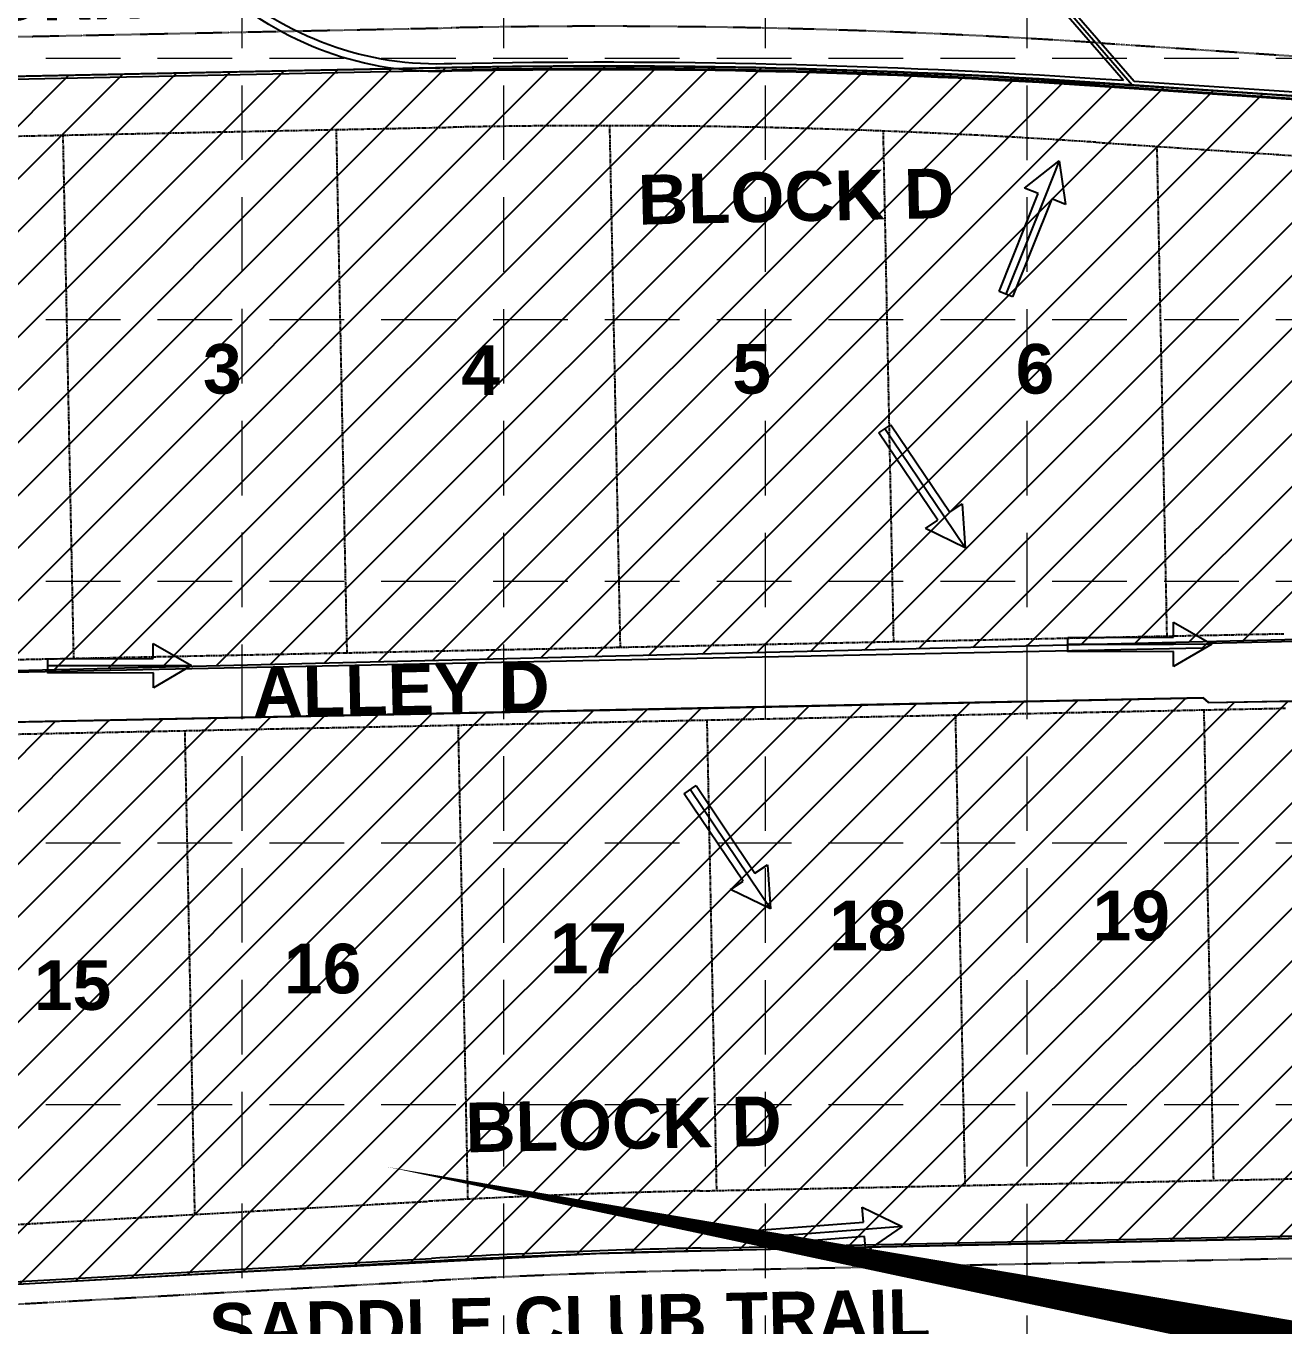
# Model space of a CAD drawing. Header units: inches. Extents: x 2520351 to 2523325, y 7106287 to 7111535.
# Drawn here: x 2521366.6 to 2521619.7, y 7108298.5 to 7108560 of the extents above; entities that cross this region are included whole.
import ezdxf
from ezdxf.enums import TextEntityAlignment as Align

# ---------------------------------------------------------------- set-up
doc = ezdxf.new("R2010")
doc.units = ezdxf.units.IN
doc.header["$MEASUREMENT"] = 0
for name, pattern in [('DASHED', [0.75, 0.5, -0.25]), ('DASHEDX2', [1.5, 1, -0.5]), ('HIDDEN', [0.375, 0.25, -0.125]), ('XPAV-sc1$0$HIDDEN4', [0.09375, 0.0625, -0.03125]), ('XSITE-SC$0$PHANTOM2', [1.25, 0.625, -0.125, 0.125, -0.125, 0.125, -0.125])]:
    doc.linetypes.add(name, pattern=pattern)
for name, color, linetype in [('1 EROSION BLANKET', 84, 'Continuous'), ('1 SODDED LOT', 2, 'Continuous'), ('GRID', 254, 'DASHED'), ('MATCH LINE', 252, 'DASHEDX2'), ('STORM', 5, 'Continuous'), ('XDAM-sc1$0$ARROWSHADE', 9, 'Continuous'), ('XPAV-sc1$0$GUTTER', 11, 'XPAV-sc1$0$HIDDEN4'), ('XPAV-sc1$0$p-boc', 11, 'Continuous'), ('XPAV-sc1$0$p-foc', 11, 'Continuous'), ('XPAV-sc1$0$P-PAV', 11, 'Continuous'), ('XSITE-SC$0$1-BLOCK-NUMBER', 251, 'Continuous'), ('XSITE-SC$0$1-LOT NUMBER', 251, 'Continuous'), ('XSITE-SC$0$P-LOTS', 7, 'XSITE-SC$0$PHANTOM2'), ('XSITE-SC$0$P-ROW', 3, 'XSITE-SC$0$PHANTOM2')]:
    doc.layers.add(name, color=color, linetype=linetype)
doc.styles.add('MATCHLINE', font='ARIALBD.TTF')
doc.styles.get("Standard").update_dxf_attribs({"font": 'ARIALBD.TTF'})

msp = doc.modelspace()

# ---------------------------------------------------------------- hatches: boundary and pattern name
at = {"layer": '1 SODDED LOT'}
h = msp.add_hatch(dxfattribs=at)
h.set_pattern_fill('ANSI31', color=256, scale=60, style=0)
h.set_pattern_definition([(45, (0, 0), (-5.303300858899106, 5.303300858899107), [])])
edge = h.paths.add_edge_path()
edge.add_line((2521746.389991105, 7107646.360559724), (2521744.857446155, 7107758.307845262))
edge.add_line((2521744.857446155, 7107758.307845262), (2521747.041236105, 7107758.371402533))
edge.add_line((2521747.041236105, 7107758.371402533), (2521750.993064691, 7107762.435102033))
edge.add_line((2521750.993064691, 7107762.435102033), (2521785.425026461, 7107762.908609814))
edge.add_arc((2521785.671146184, 7107745.011575691), 17.89872635983323, 0.16205946077707267, 90.78788096799951, ccw=False)
edge.add_line((2521803.569800947, 7107745.062201655), (2521804.886719179, 7107727.462410371))
edge.add_line((2521804.886719179, 7107727.462410371), (2521805.020903467, 7107717.875468393))
edge.add_line((2521805.020903467, 7107717.875468393), (2521805.229064918, 7107706.443890092))
edge.add_line((2521805.229064918, 7107706.443890092), (2521804.254682953, 7107705.415132531))
edge.add_line((2521804.254682953, 7107705.415132531), (2521804.601636027, 7107688.81713654))
edge.add_arc((2521758.675044735, 7107687.857118716), 45.9366239708655, -68.34548421221018, 1.1974971069989238, ccw=False)
edge.add_line((2521775.62607469, 7107645.162435145), (2521772.356079649, 7107644.147464146))
edge.add_line((2521772.356079649, 7107644.147464146), (2521769.800793043, 7107643.538289831))
edge.add_line((2521769.800793043, 7107643.538289831), (2521767.102817633, 7107643.058729872))
edge.add_line((2521767.102817633, 7107643.058729872), (2521762.919080771, 7107642.614327055))
edge.add_line((2521762.919080771, 7107642.614327055), (2521746.453125445, 7107642.342834225))
edge.add_line((2521746.453125445, 7107642.342834225), (2521746.389991105, 7107646.360559724))
h.paths.add_polyline_path([(2521496.41391332, 7107642.914812077), (2521494.874266839, 7107754.47767151), (2521494.86139748, 7107754.891663069), (2521544.438516484, 7107755.574845), (2521546.494859941, 7107638.603490138), (2521496.43539112, 7107637.887538104)])
edge = h.paths.add_edge_path()
edge.add_line((2521560.396331312, 7107910.52026455), (2521558.067722099, 7108023.704121036))
edge.add_line((2521558.067722099, 7108023.704121036), (2521651.66282997, 7108025.618047285))
edge.add_line((2521651.66282997, 7108025.618047285), (2521653.092090952, 7108025.654134808))
edge.add_line((2521653.092090952, 7108025.654134808), (2521655.122661049, 7108025.666868817))
edge.add_arc((2521654.180225359, 7108007.323105476), 18.36795684193238, 20.572885718147973, 87.05893757093878, ccw=False)
edge.add_line((2521671.376782913, 7108013.777580425), (2521671.960719259, 7108011.76725162))
edge.add_line((2521671.960719259, 7108011.76725162), (2521672.236778271, 7108010.334595728))
edge.add_line((2521672.236778271, 7108010.334595728), (2521672.658505266, 7108004.674201866))
edge.add_line((2521672.658505266, 7108004.674201866), (2521673.880713328, 7107987.838404131))
edge.add_line((2521673.880713328, 7107987.838404131), (2521674.158158005, 7107971.914436622))
edge.add_line((2521674.158158005, 7107971.914436622), (2521673.18826213, 7107970.833615289))
edge.add_line((2521673.18826213, 7107970.833615289), (2521673.497230675, 7107955.693028975))
edge.add_arc((2521631.777531311, 7107952.33641887), 41.85451166118364, -86.28261453540313, 4.599894652779824, ccw=False)
edge.add_line((2521634.491173028, 7107910.569969475), (2521614.913275019, 7107910.128902875))
edge.add_line((2521614.913275019, 7107910.128902875), (2521613.934372324, 7107909.112230876))
edge.add_line((2521613.934372324, 7107909.112230876), (2521560.446821463, 7107908.050458869))
edge.add_line((2521560.446821463, 7107908.050458869), (2521560.396331312, 7107910.52026455))
edge = h.paths.add_edge_path()
edge.add_line((2521047.404726265, 7108212.413845279), (2521153.706689489, 7108190.411564071))
edge.add_line((2521153.706689489, 7108190.411564071), (2521165.445900671, 7108187.983024097))
edge.add_line((2521165.445900671, 7108187.983024097), (2521145.185216474, 7108096.357750838))
edge.add_line((2521145.185216474, 7108096.357750838), (2521144.821167765, 7108095.175687086))
edge.add_arc((2521127.579494716, 7108100.485729627), 18.04083815510534, 257.75564486430153, 342.8823597587921, ccw=False)
edge.add_line((2521123.753368631, 7108082.855284355), (2521105.242068559, 7108086.222814175))
edge.add_line((2521105.242068559, 7108086.222814175), (2521097.172564667, 7108087.699320167))
edge.add_line((2521097.172564667, 7108087.699320167), (2521093.779938317, 7108088.45065489))
edge.add_line((2521093.779938317, 7108088.45065489), (2521093.022135716, 7108089.642304391))
edge.add_line((2521093.022135716, 7108089.642304391), (2521042.142388145, 7108100.826598575))
edge.add_line((2521042.142388145, 7108100.826598575), (2521023.139523589, 7108104.634358591))
edge.add_line((2521023.139523589, 7108104.634358591), (2521047.404726265, 7108212.413845279))
edge = h.paths.add_edge_path()
edge.add_line((2521019.408258152, 7108035.322677819), (2521021.409815899, 7108042.834342847))
edge.add_arc((2521076.419017033, 7108028.176594894), 56.92856738487396, 107.20837080415001, 165.0796420634677, ccw=False)
edge.add_line((2521059.576836362, 7108082.556763473), (2521062.019260594, 7108082.753666024))
edge.add_line((2521062.019260594, 7108082.753666024), (2521063.43958404, 7108082.781887595))
edge.add_arc((2521064.202081846, 7108044.407216134), 38.38224606048703, 78.54985939329191, 91.13830702316773, ccw=False)
edge.add_line((2521071.821537959, 7108082.025572041), (2521087.223372222, 7108078.632386248))
edge.add_line((2521087.223372222, 7108078.632386248), (2521090.4297133, 7108077.925540674))
edge.add_line((2521090.4297133, 7108077.925540674), (2521091.623411315, 7108078.685793903))
edge.add_line((2521091.623411315, 7108078.685793903), (2521095.105568914, 7108077.898785159))
edge.add_line((2521095.105568914, 7108077.898785159), (2521098.912612879, 7108076.725968835))
edge.add_line((2521098.912612879, 7108076.725968835), (2521104.901558826, 7108074.861484373))
edge.add_line((2521104.901558826, 7108074.861484373), (2521106.434917855, 7108074.383399867))
edge.add_line((2521106.434917855, 7108074.383399867), (2521107.205814986, 7108074.186478522))
edge.add_arc((2521102.828601703, 7108057.050798558), 17.68591314997337, -2.7582006046895913, 75.67054369066437, ccw=False)
edge.add_arc((2521095.726938352, 7108057.392934706), 24.79581325407585, 350.2174276784969, 357.2417993949426, ccw=False)
edge.add_arc((2521158.455611049, 7108041.566827372), 40.01559142917653, 163.1292738430701, 313.4845673620119)
edge.add_line((2521185.99270727, 7108012.533124728), (2521186.721289671, 7108013.23545936))
edge.add_line((2521186.721289671, 7108013.23545936), (2521188.444502058, 7108014.968045804))
edge.add_line((2521188.444502058, 7108014.968045804), (2521189.32497061, 7108015.758240399))
edge.add_line((2521189.32497061, 7108015.758240399), (2521190.384796112, 7108016.597312914))
edge.add_arc((2521201.331270058, 7108002.770912887), 17.63503982305621, 93.22761055200209, 128.3689473656707, ccw=False)
edge.add_line((2521200.338370721, 7108020.377979095), (2521226.997482051, 7108020.951150466))
edge.add_line((2521226.997482051, 7108020.951150466), (2521230.564026618, 7107901.292478013))
edge.add_line((2521230.564026618, 7107901.292478013), (2521209.571122651, 7107900.922665476))
edge.add_line((2521209.571122651, 7107900.922665476), (2521208.432106422, 7107900.956149811))
edge.add_arc((2521221.449116542, 7108343.747853954), 442.9829972026822, 261.0973191906824, 268.31612698316707, ccw=False)
edge.add_line((2521152.894568839, 7107906.101638616), (2521147.311778481, 7107907.175712333))
edge.add_line((2521147.311778481, 7107907.175712333), (2521141.416035792, 7107908.398694074))
edge.add_line((2521141.416035792, 7107908.398694074), (2521135.500304893, 7107909.750980043))
edge.add_line((2521135.500304893, 7107909.750980043), (2521130.221910387, 7107911.077638232))
edge.add_line((2521130.221910387, 7107911.077638232), (2521114.24050462, 7107915.613379457))
edge.add_line((2521114.24050462, 7107915.613379457), (2521091.683497193, 7107923.195321178))
edge.add_line((2521091.683497193, 7107923.195321178), (2521064.346691992, 7107932.482407787))
edge.add_line((2521064.346691992, 7107932.482407787), (2521052.414440422, 7107936.539679198))
edge.add_line((2521052.414440422, 7107936.539679198), (2521051.789072707, 7107937.808672531))
edge.add_line((2521051.789072707, 7107937.808672531), (2521044.552145337, 7107940.267210259))
edge.add_arc((2521050.145691182, 7107983.51528915), 43.60830291236753, 187.3884787482496, 262.63048712903844, ccw=False)
edge.add_line((2521006.89946622, 7107977.907427762), (2521006.811147428, 7107978.712968953))
edge.add_line((2521006.811147428, 7107978.712968953), (2521006.677205632, 7107980.351032397))
edge.add_line((2521006.677205632, 7107980.351032397), (2521006.608078294, 7107982.515353432))
edge.add_arc((2521037.368999559, 7107983.497841973), 30.77660736438967, 169.0142481920247, 181.829376829471, ccw=False)
edge.add_line((2521007.156385741, 7107989.362782478), (2521012.965420472, 7108011.45931415))
edge.add_line((2521012.965420472, 7108011.45931415), (2521012.259147271, 7108012.664496471))
edge.add_line((2521012.259147271, 7108012.664496471), (2521018.185339937, 7108034.614234622))
edge.add_line((2521018.185339937, 7108034.614234622), (2521019.408258152, 7108035.322677819))
h.paths.add_polyline_path([(2521283.389039314, 7108006.110964593), (2521285.512708746, 7107902.42181075), (2521505.510211937, 7107906.910534819), (2521503.109825302, 7108022.566621616), (2521283.289583244, 7108018.111851772)])
edge = h.paths.add_edge_path()
edge.add_line((2521558.717581435, 7108049.828969519), (2521558.744151551, 7108061.742936514))
edge.add_line((2521558.744151551, 7108061.742936514), (2521556.727490062, 7108159.770474782))
edge.add_line((2521556.727490062, 7108159.770474782), (2521608.800190852, 7108160.833054999))
edge.add_line((2521608.800190852, 7108160.833054999), (2521609.821997184, 7108159.853880191))
edge.add_line((2521609.821997184, 7108159.853880191), (2521624.95774922, 7108160.166366193))
edge.add_arc((2521625.881471083, 7108115.424441863), 44.75145869001969, 8.834033521298181, 91.18273514804088, ccw=False)
edge.add_line((2521670.102058165, 7108122.297049303), (2521670.530834728, 7108101.583449802))
edge.add_line((2521670.530834728, 7108101.583449802), (2521671.541780915, 7108100.598796082))
edge.add_line((2521671.541780915, 7108100.598796082), (2521671.873335791, 7108084.532226468))
edge.add_line((2521671.873335791, 7108084.532226468), (2521671.149204837, 7108070.027137686))
edge.add_line((2521671.149204837, 7108070.027137686), (2521671.149204837, 7108068.797859424))
edge.add_arc((2521654.107146513, 7108068.797859424), 17.04205832444131, -87.20465655347772, 0, ccw=False)
edge.add_line((2521654.938263744, 7108051.776079373), (2521653.537686017, 7108051.672158582))
edge.add_line((2521653.537686017, 7108051.672158582), (2521558.717581435, 7108049.828969519))
edge = h.paths.add_edge_path()
edge.add_line((2521506.883249582, 7108158.752863003), (2521219.569748677, 7108152.897934834))
edge.add_line((2521219.569748677, 7108152.897934834), (2521201.836308701, 7108151.717083397))
edge.add_line((2521201.836308701, 7108151.717083397), (2521198.484126433, 7108151.46311745))
edge.add_arc((2521199.958830171, 7108131.998004979), 19.52089533450383, 94.33253057542925, 163.5555033842438)
edge.add_line((2521181.236448472, 7108137.524104706), (2521171.402387428, 7108094.459688063))
edge.add_line((2521171.402387428, 7108094.459688063), (2521161.773092956, 7108088.500622953))
edge.add_line((2521161.773092956, 7108088.500622953), (2521156.087399687, 7108064.964443433))
edge.add_arc((2521177.507027243, 7108059.790050872), 22.03576145773733, 166.4191075904935, 262.6912741187039)
edge.add_line((2521174.703733128, 7108037.933328219), (2521175.550114334, 7108037.913931174))
edge.add_line((2521175.550114334, 7108037.913931174), (2521179.480811535, 7108042.000166582))
edge.add_line((2521179.480811535, 7108042.000166582), (2521402.458879093, 7108046.531951336))
edge.add_line((2521402.458879093, 7108046.531951336), (2521495.685954469, 7108048.450567083))
edge.add_line((2521495.685954469, 7108048.450567083), (2521499.765004377, 7108044.520090691))
edge.add_line((2521499.765004377, 7108044.520090691), (2521508.701657122, 7108044.689438914))
edge.add_line((2521508.701657122, 7108044.689438914), (2521508.634920054, 7108061.229130999))
edge.add_line((2521508.634920054, 7108061.229130999), (2521506.883249582, 7108158.752863003))
edge = h.paths.add_edge_path()
edge.add_line((2521610.935863603, 7108171.879586942), (2521608.463491696, 7108290.006691736))
edge.add_line((2521608.463491696, 7108290.006691736), (2521533.495438846, 7108288.348892927))
edge.add_line((2521533.495438846, 7108288.348892927), (2521484.860415824, 7108287.213423431))
edge.add_line((2521484.860415824, 7108287.213423431), (2521460.826671084, 7108286.207276959))
edge.add_line((2521460.826671084, 7108286.207276959), (2521429.897669201, 7108284.540531452))
edge.add_line((2521429.897669201, 7108284.540531452), (2521368.780459005, 7108281.064090613))
edge.add_line((2521368.780459005, 7108281.064090613), (2521349.226602276, 7108279.95474698))
edge.add_line((2521349.226602276, 7108279.95474698), (2521261.122865547, 7108274.978597))
edge.add_line((2521261.122865547, 7108274.978597), (2521220.997901128, 7108272.742035134))
edge.add_line((2521220.997901128, 7108272.742035134), (2521216.720579948, 7108276.517673495))
edge.add_line((2521216.720579948, 7108276.517673495), (2521216.674419999, 7108276.515963097))
edge.add_arc((2521217.409741519, 7108256.671224315), 19.85835731066328, 92.12205131077552, 170.6040054039174)
edge.add_line((2521197.817812331, 7108259.913240016), (2521204.225280924, 7108250.57117632))
edge.add_line((2521204.225280924, 7108250.57117632), (2521191.319496109, 7108184.432209128))
edge.add_line((2521191.319496109, 7108184.432209128), (2521191.257695472, 7108184.10446111))
edge.add_arc((2521208.222300622, 7108180.905590777), 17.26356276368941, 169.3216055964225, 273.4207064400506)
edge.add_line((2521209.25236785, 7108163.672785991), (2521219.728874926, 7108162.925971606))
edge.add_line((2521219.728874926, 7108162.925971606), (2521312.767690457, 7108164.869453912))
edge.add_line((2521312.767690457, 7108164.869453912), (2521481.289644979, 7108168.299347484))
edge.add_line((2521481.289644979, 7108168.299347484), (2521608.598472741, 7108170.834035525))
edge.add_line((2521608.598472741, 7108170.834035525), (2521609.57403252, 7108171.847549867))
edge.add_line((2521609.57403252, 7108171.847549867), (2521610.935863603, 7108171.879586942))
edge = h.paths.add_edge_path()
edge.add_line((2521627.164004257, 7108316.192437915), (2521544.243449562, 7108314.506746457))
edge.add_line((2521544.243449562, 7108314.506746457), (2521502.413459601, 7108313.513023867))
edge.add_line((2521502.413459601, 7108313.513023867), (2521481.254379817, 7108312.995618997))
edge.add_line((2521481.254379817, 7108312.995618997), (2521407.226569622, 7108309.178047685))
edge.add_line((2521407.226569622, 7108309.178047685), (2521291.902579399, 7108302.790001537))
edge.add_line((2521291.902579399, 7108302.790001537), (2521288.461125696, 7108418.471678524))
edge.add_line((2521288.461125696, 7108418.471678524), (2521407.14597591, 7108420.81595789))
edge.add_line((2521407.14597591, 7108420.81595789), (2521497.387169432, 7108422.630878394))
edge.add_line((2521497.387169432, 7108422.630878394), (2521603.374811983, 7108424.866528674))
edge.add_line((2521603.374811983, 7108424.866528674), (2521604.4358153, 7108423.877927881))
edge.add_line((2521604.4358153, 7108423.877927881), (2521620.176756311, 7108424.166646865))
edge.add_arc((2521620.989905609, 7108379.833797907), 44.34030568782732, 11.609435975166207, 91.05079642570558, ccw=False)
edge.add_line((2521664.42310269, 7108388.756807482), (2521665.180922612, 7108365.612168195))
edge.add_line((2521665.180922612, 7108365.612168195), (2521666.171742022, 7108364.622120142))
edge.add_line((2521666.171742022, 7108364.622120142), (2521666.533469742, 7108349.609757311))
edge.add_line((2521666.533469742, 7108349.609757311), (2521665.824754307, 7108330.765256588))
edge.add_line((2521665.824754307, 7108330.765256588), (2521665.778109375, 7108329.181070688))
edge.add_arc((2521648.753777605, 7108329.682336854), 17.03170983772614, 269.76770244244835, 358.31346447960635, ccw=False)
edge.add_line((2521648.684725158, 7108312.650766998), (2521631.320391566, 7108312.267261877))
edge.add_line((2521631.320391566, 7108312.267261877), (2521627.164004257, 7108316.192437915))
edge = h.paths.add_edge_path()
edge.add_line((2521256.271290352, 7108555.666152692), (2521264.442865756, 7108547.847489974))
edge.add_line((2521264.442865756, 7108547.847489974), (2521422.215216049, 7108551.081167034))
edge.add_line((2521422.215216049, 7108551.081167034), (2521439.595623349, 7108551.404761227))
edge.add_line((2521439.595623349, 7108551.404761227), (2521460.085790911, 7108551.784704584))
edge.add_line((2521460.085790911, 7108551.784704584), (2521478.533835397, 7108551.985460229))
edge.add_line((2521478.533835397, 7108551.985460229), (2521498.904073695, 7108551.845931203))
edge.add_line((2521498.904073695, 7108551.845931203), (2521515.268321246, 7108551.594718808))
edge.add_line((2521515.268321246, 7108551.594718808), (2521535.217941081, 7108551.011332037))
edge.add_line((2521535.217941081, 7108551.011332037), (2521558.631306498, 7108550.020231431))
edge.add_line((2521558.631306498, 7108550.020231431), (2521563.463222577, 7108549.767590572))
edge.add_line((2521563.463222577, 7108549.767590572), (2521600.094822836, 7108547.41635684))
edge.add_line((2521600.094822836, 7108547.41635684), (2521612.236101898, 7108546.594322523))
edge.add_line((2521612.236101898, 7108546.594322523), (2521642.873958346, 7108544.488587327))
edge.add_line((2521642.873958346, 7108544.488587327), (2521644.66861906, 7108544.41321703))
edge.add_arc((2521643.682431088, 7108526.182406977), 18.25746427978412, -0.2000928757336169, 86.90362687438551, ccw=False)
edge.add_line((2521661.939784034, 7108526.118646938), (2521663.476711149, 7108497.643513901))
edge.add_line((2521663.476711149, 7108497.643513901), (2521662.440407302, 7108496.607999328))
edge.add_line((2521662.440407302, 7108496.607999328), (2521662.835269725, 7108477.013019081))
edge.add_arc((2521621.170512062, 7108477.796300041), 41.6721196985587, 279.5048658717444, 358.9229888832693, ccw=False)
edge.add_line((2521628.051886114, 7108436.696272653), (2521270.949911665, 7108428.023679509))
edge.add_line((2521270.949911665, 7108428.023679509), (2521264.411497776, 7108427.99672664))
edge.add_line((2521264.411497776, 7108427.99672664), (2521251.988478477, 7108428.739424791))
edge.add_line((2521251.988478477, 7108428.739424791), (2521250.555770655, 7108428.860167631))
edge.add_line((2521250.555770655, 7108428.860167631), (2521248.879341765, 7108429.139366652))
edge.add_arc((2521252.568929918, 7108446.617011073), 17.86284174620099, 178.6911209447079, 258.0796907276651, ccw=False)
edge.add_line((2521234.710748917, 7108447.025038787), (2521243.767573416, 7108528.417149656))
edge.add_line((2521243.767573416, 7108528.417149656), (2521236.523925574, 7108537.366761533))
edge.add_line((2521236.523925574, 7108537.366761533), (2521236.591268869, 7108537.816098191))
edge.add_arc((2521256.578094173, 7108535.54228895), 20.11574990404035, 94.18327330079069, 173.5096272413173, ccw=False)
edge.add_line((2521255.110709719, 7108555.604446786), (2521256.271290352, 7108555.666152692))
edge = h.paths.add_edge_path()
edge.add_line((2521107.582871621, 7108664.773115178), (2521108.643337992, 7108682.717777258))
edge.add_line((2521108.643337992, 7108682.717777258), (2521266.517933005, 7108685.938137645))
edge.add_line((2521266.517933005, 7108685.938137645), (2521268.399457564, 7108592.033711723))
edge.add_line((2521268.399457564, 7108592.033711723), (2521265.610842374, 7108582.096993302))
edge.add_line((2521265.610842374, 7108582.096993302), (2521265.597158937, 7108582.045606173))
edge.add_line((2521265.597158937, 7108582.045606173), (2521265.560871847, 7108582.065642267))
edge.add_arc((2521245.58677851, 7108545.890841257), 41.32288267691642, 61.09450080712774, 134.8409471136525)
edge.add_line((2521216.448314193, 7108575.191532887), (2521207.178599662, 7108580.342660367))
edge.add_line((2521207.178599662, 7108580.342660367), (2521107.582871621, 7108664.773115178))
h.paths.add_polyline_path([(2521338.509595804, 7108687.378386953), (2521340.738991438, 7108575.452265245), (2521409.853495084, 7108576.755786069), (2521462.546661802, 7108577.851709653), (2521498.107004826, 7108577.928123104), (2521524.424411286, 7108577.418781541), (2521561.994937818, 7108575.857366493), (2521619.961839745, 7108572.155153085), (2521620.683926844, 7108584.200313265), (2521618.441402039, 7108693.072603471)])
edge = h.paths.add_edge_path()
edge.add_line((2521675.610299773, 7108638.406837403), (2521787.531652219, 7108640.539149556))
edge.add_line((2521787.531652219, 7108640.539149556), (2521788.817895303, 7108582.436432173))
edge.add_arc((2521769.295789145, 7108582.004263504), 19.52688911700334, -91.27662372663991, 1.2681724432608235, ccw=False)
edge.add_line((2521768.860740917, 7108562.482221305), (2521676.837652115, 7108568.346105571))
edge.add_line((2521676.837652115, 7108568.346105571), (2521675.610299773, 7108638.406837403))
h.paths.add_polyline_path([(2522089.45104437, 7108697.693037603), (2522087.413840404, 7108797.670204334), (2522087.403326675, 7108809.663526291), (2522141.63542972, 7108810.778452212), (2522144.555198056, 7108694.827772809), (2522090.785144842, 7108693.711268059), (2522089.797079441, 7108692.701522232), (2522089.514005502, 7108692.695197518)])
h.paths.add_polyline_path([(2522252.393031826, 7108801.046577477), (2522254.380473115, 7108696.131162063), (2522309.555555503, 7108697.170586119), (2522307.111901494, 7108814.189709961), (2522252.073688118, 7108813.049541568)])
edge = h.paths.add_edge_path()
edge.add_line((2522425.424250446, 7107990.854174574), (2522320.451537868, 7107988.695351248))
edge.add_line((2522320.451537868, 7107988.695351248), (2522321.282416951, 7107951.539702727))
edge.add_line((2522321.282416951, 7107951.539702727), (2522322.523833788, 7107935.367661686))
edge.add_arc((2522340.744928989, 7107935.67064883), 18.22361411795088, 180.9526477235549, 266.0004950808311)
edge.add_line((2522339.473871012, 7107917.491415536), (2522396.477112554, 7107918.21941554))
edge.add_line((2522396.477112554, 7107918.21941554), (2522404.403598547, 7107910.476057334))
edge.add_line((2522404.403598547, 7107910.476057334), (2522427.533699496, 7107910.70511913))
edge.add_arc((2522426.798985977, 7107930.516089093), 19.82458914629796, 272.123909145854, 358.3675979688932)
edge.add_line((2522446.615529609, 7107929.951347293), (2522445.359511333, 7107990.966233852))
edge.add_line((2522445.359511333, 7107990.966233852), (2522425.424250446, 7107990.854174574))
h.paths.add_polyline_path([(2522420.673205212, 7108224.34120413), (2522421.866678056, 7108165.948912564), (2522317.909449716, 7108163.854905813), (2522317.731998054, 7108171.634436124), (2522316.694741563, 7108172.593161334), (2522315.734060356, 7108222.041338732)])
h.paths.add_polyline_path([(2522580.275169606, 7108243.424700116), (2522458.383233519, 7108240.379749527), (2522464.65220995, 7107967.069694287), (2522585.5615073, 7107967.983069699)])
edge = h.paths.add_edge_path()
edge.add_line((2522579.21719743, 7108296.920112082), (2522576.729271439, 7108417.389024623))
edge.add_line((2522576.729271439, 7108417.389024623), (2522469.65329334, 7108328.38620539))
edge.add_line((2522469.65329334, 7108328.38620539), (2522462.526872715, 7108321.445860368))
edge.add_line((2522462.526872715, 7108321.445860368), (2522462.714924709, 7108321.20296502))
edge.add_arc((2522430.809780265, 7108296.501684779), 40.34961570541373, 0.48766154330678546, 37.74739290159431, ccw=False)
edge.add_line((2522471.157934471, 7108296.8451083), (2522579.21719743, 7108296.920112082))
h.paths.add_polyline_path([(2522576.350639552, 7108437.567087528), (2522444.997498148, 7108434.961748598), (2522443.716024575, 7108526.28756182), (2522442.611294559, 7108536.498505742), (2522453.203411656, 7108543.612289347), (2522459.718697489, 7108551.848240847), (2522464.202417135, 7108561.880130012), (2522465.588078952, 7108573.167454497), (2522464.178470222, 7108583.418483612), (2522459.796237385, 7108593.276065073), (2522456.297896619, 7108597.551516339), (2522461.814923828, 7108601.718683684), (2522466.363983341, 7108600.857556539), (2522572.931808115, 7108603.072644039)])
h.paths.add_polyline_path([(2522569.609478904, 7108767.99749954), (2522570.724334944, 7108713.033192331), (2522460.71083867, 7108710.689783041), (2522444.755658725, 7108711.110256758), (2522444.014228131, 7108745.997480644), (2522444.872186426, 7108752.496463873), (2522447.485711406, 7108758.01307147), (2522451.681423234, 7108762.454026637), (2522456.294254039, 7108765.049521575), (2522464.82603031, 7108769.187998551), (2522481.934705529, 7108766.158034595)])
h.paths.add_polyline_path([(2522560.756528166, 7109202.19972787), (2522446.331902417, 7109199.81337759), (2522434.273847314, 7109198.053922273), (2522437.503369165, 7109182.674267483), (2522439.656691638, 7109156.512320024), (2522441.43036665, 7109069.762573371), (2522437.529599227, 7109065.629675603), (2522437.823201628, 7109051.019875894), (2522439.589661195, 7109049.338803725), (2522563.760366917, 7109052.269107893)])

# ---------------------------------------------------------------- linework, layer by layer
for p, q in [((2521567.445211133, 7108527.427352123), (2521574.445973006, 7108532.925946645)), ((2521574.445973006, 7108532.925946645), (2521575.707514652, 7108524.113811762)), ((2521562.335205153, 7108506.622250618), (2521570.230909414, 7108526.310166865)), ((2521570.230909414, 7108526.310166865), (2521567.445211133, 7108527.427352123)), ((2521572.921816371, 7108525.230997019), (2521565.026112109, 7108505.543080773)), ((2521575.707514652, 7108524.113811762), (2521572.921816371, 7108525.230997019)), ((2521565.026112109, 7108505.543080773), (2521562.335205153, 7108506.622250618)), ((2521538.150531908, 7108478.167148064), (2521540.554207321, 7108479.788237916)), ((2521540.554207321, 7108479.788237916), (2521552.414848272, 7108462.2018401)), ((2521550.011172858, 7108460.580750247), (2521538.150531908, 7108478.167148064)), ((2521552.414848272, 7108462.2018401), (2521554.903196839, 7108463.88003533)), ((2521554.903196839, 7108463.88003533), (2521555.523634937, 7108454.999705093)), ((2521547.522824291, 7108458.902555019), (2521550.011172858, 7108460.580750247)), ((2521555.523634937, 7108454.999705093), (2521547.522824291, 7108458.902555019)), ((2521597.403234663, 7108437.053113464), (2521597.396630294, 7108440.054475522)), ((2521597.396630294, 7108440.054475522), (2521605.115744714, 7108435.620461415)), ((2521576.191115174, 7108437.006437105), (2521597.403234663, 7108437.053113464)), ((2521392.176152593, 7108432.766462097), (2521392.169548224, 7108435.767824154)), ((2521392.169548224, 7108435.767824154), (2521399.888662644, 7108431.333810047)), ((2521576.19749481, 7108434.107204947), (2521576.191115174, 7108437.006437105)), ((2521605.115744714, 7108435.620461415), (2521597.416218667, 7108431.152519249)), ((2521370.964033103, 7108432.719785738), (2521392.176152593, 7108432.766462097)), ((2521370.970412739, 7108429.820553579), (2521370.964033103, 7108432.719785738)), ((2521597.409614299, 7108434.153881307), (2521576.19749481, 7108434.107204947)), ((2521597.416218667, 7108431.152519249), (2521597.409614299, 7108434.153881307)), ((2521392.182532229, 7108429.867229939), (2521370.970412739, 7108429.820553579)), ((2521392.189136597, 7108426.865867882), (2521392.182532229, 7108429.867229939)), ((2521399.888662644, 7108431.333810047), (2521392.189136597, 7108426.865867882)), ((2521498.961167144, 7108405.560811184), (2521501.364842558, 7108407.181901037)), ((2521501.364842558, 7108407.181901037), (2521513.225483508, 7108389.59550322)), ((2521510.821808095, 7108387.974413368), (2521498.961167144, 7108405.560811184)), ((2521513.225483508, 7108389.59550322), (2521515.713832075, 7108391.27369845)), ((2521515.713832075, 7108391.27369845), (2521516.334270174, 7108382.393368213)), ((2521508.333459528, 7108386.296218139), (2521510.821808095, 7108387.974413368)), ((2521516.334270174, 7108382.393368213), (2521508.333459528, 7108386.296218139)), ((2521535.051915347, 7108319.339872047), (2521534.820500354, 7108322.332306661)), ((2521534.820500354, 7108322.332306661), (2521542.850074703, 7108318.488982019)), ((2521513.902890544, 7108317.704347115), (2521535.051915347, 7108319.339872047)), ((2521514.126430982, 7108314.813738619), (2521513.902890544, 7108317.704347115)), ((2521542.850074703, 7108318.488982019), (2521535.506870778, 7108313.456828937)), ((2521535.275455785, 7108316.449263551), (2521514.126430982, 7108314.813738619)), ((2521535.506870778, 7108313.456828937), (2521535.275455785, 7108316.449263551))]:
    msp.add_line(p, q)
at = {"layer": '1 EROSION BLANKET', "const_width": 9}
msp.add_lwpolyline([(2521651.508127432, 7108289.765824372), (2521648.767443298, 7108290.350723973), (2521654.16600823, 7108289.434684181), (2521658.647828157, 7108286.483008808), (2521661.398028314, 7108282.411737651), (2521662.518478938, 7108277.322648703), (2521663.917996502, 7108261.260978263), (2521664.559508862, 7108233.84650802), (2521663.530715309, 7108228.577929324), (2521663.659321039, 7108218.426257397), (2521663.726037767, 7108211.853581338), (2521662.081229914, 7108202.174884422), (2521658.42611878, 7108194.504976691), (2521652.395156653, 7108186.652449183), (2521645.815925241, 7108182.087030391), (2521637.957416262, 7108178.252071798), (2521630.829915566, 7108177.156372044), (2521615.84390589, 7108176.608522167), (2521610.814409252, 7108176.442630558)], dxfattribs=at)
at = {"layer": '1 SODDED LOT'}
msp.add_lwpolyline([(2521264.442865756, 7108547.847489974), (2521422.215216049, 7108551.081167034), (2521439.595623349, 7108551.404761227), (2521460.085790911, 7108551.784704584), (2521478.533835397, 7108551.985460229), (2521498.904073695, 7108551.845931203), (2521515.268321246, 7108551.594718808), (2521535.217941081, 7108551.011332037), (2521558.631306498, 7108550.020231431), (2521563.463222577, 7108549.767590572), (2521600.094822836, 7108547.41635684), (2521612.236101898, 7108546.594322523), (2521642.873958346, 7108544.488587327), (2521644.66861906, 7108544.41321703, -0.3994842373710629), (2521661.939784034, 7108526.118646938), (2521663.476711149, 7108497.643513901), (2521662.440407302, 7108496.607999328), (2521662.835269725, 7108477.013019081, -0.3610976239451096), (2521628.051886114, 7108436.696272653), (2521270.949911665, 7108428.023679509)], format="xyb", dxfattribs=at)
msp.add_lwpolyline([(2521627.164004257, 7108316.192437915), (2521544.243449562, 7108314.506746457), (2521502.413459601, 7108313.513023867), (2521481.254379817, 7108312.995618997), (2521407.226569622, 7108309.178047685), (2521291.902579399, 7108302.790001537), (2521288.461125696, 7108418.471678524), (2521407.14597591, 7108420.81595789), (2521497.387169432, 7108422.630878394), (2521603.374811983, 7108424.866528674), (2521604.4358153, 7108423.877927881), (2521620.176756311, 7108424.166646865, -0.3612122413101133), (2521664.42310269, 7108388.756807482), (2521665.180922612, 7108365.612168195), (2521666.171742022, 7108364.622120142), (2521666.533469742, 7108349.609757311), (2521665.824754307, 7108330.765256588), (2521665.778109375, 7108329.181070688, -0.4067989575140901), (2521648.684725158, 7108312.650766998), (2521631.320391566, 7108312.267261877)], format="xyb", close=True, dxfattribs=at)
at = {"layer": 'GRID', "color": 252, "linetype": 'HIDDEN', "lineweight": 0, "ltscale": 60}
for p, q in [((2521410.039178316, 7106553.088094478), (2521410.039178316, 7109606.435345292)), ((2521462.681370381, 7106553.079818024), (2521462.681370381, 7109606.435345292)), ((2521515.323562447, 7106553.071541572), (2521515.323562447, 7109606.435345292)), ((2521567.965754512, 7106553.063265118), (2521567.965754512, 7109606.435345292)), ((2520673.048489401, 7108553.591503985), (2522673.451787884, 7108553.591503985)), ((2520673.048489401, 7108500.94931192), (2522673.451787884, 7108500.94931192)), ((2520673.048489401, 7108448.307119854), (2522673.451787884, 7108448.307119854)), ((2520673.048489401, 7108395.664927789), (2522673.451787884, 7108395.664927789)), ((2520673.048489401, 7108343.022735724), (2522673.451787884, 7108343.022735724))]:
    msp.add_line(p, q, dxfattribs=at)
at = {"layer": 'STORM', "color": 5, "flags": 128}
for points in [[(2521643.756656233, 7108543.731718007), (2521582.573847306, 7108547.858099459, 0.02194320734542812), (2521452.254635485, 7108550.91773901), (2521450.738452373, 7108550.886813615, -0.1989123673999313), (2521403.863133867, 7108569.192438352), (2521395.709541579, 7108577.020063778)], [(2521587.38572694, 7108549.036977155), (2521582.674791922, 7108549.354698999, 0.02194320442432667), (2521452.224037824, 7108552.417426905), (2521450.707863426, 7108552.386501688, -0.1989123673980655), (2521404.901943822, 7108570.274507609), (2521397.830420791, 7108577.063323081)]]:
    msp.add_lwpolyline(points, format="xyb", dxfattribs=at)
at = {"layer": 'STORM', "color": 5}
for points in [[(2521587.385726939, 7108549.036977155), (2521564.237101415, 7108575.770095097)], [(2521589.143882884, 7108548.152303143), (2521565.277649261, 7108575.714148559)], [(2521589.492998064, 7108548.89485546), (2521566.318197107, 7108575.65820202)]]:
    msp.add_lwpolyline(points, dxfattribs=at)
at = {"layer": 'STORM', "color": 5, "flags": 128}
msp.add_lwpolyline([(2521643.857592151, 7108545.228318134), (2521589.492998064, 7108548.89485546)], dxfattribs=at)
at = {"layer": 'XDAM-sc1$0$ARROWSHADE'}
for p, q in [((2521574.445973006, 7108532.925946645), (2521571.576362892, 7108525.770581942)), ((2521571.576362892, 7108525.770581942), (2521563.680658631, 7108506.082665696)), ((2521551.213010565, 7108461.391295174), (2521539.352369614, 7108478.977692991)), ((2521555.523634937, 7108454.999705093), (2521551.213010565, 7108461.391295174)), ((2521597.406424481, 7108435.603497386), (2521576.194304992, 7108435.556821026)), ((2521605.115744714, 7108435.620461415), (2521597.406424481, 7108435.603497386)), ((2521392.179342411, 7108431.316846019), (2521370.967222921, 7108431.270169659)), ((2521399.888662644, 7108431.333810047), (2521392.179342411, 7108431.316846019)), ((2521512.023645801, 7108388.784958295), (2521500.163004851, 7108406.371356111)), ((2521516.334270174, 7108382.393368213), (2521512.023645801, 7108388.784958295)), ((2521535.163685566, 7108317.894567799), (2521514.014660764, 7108316.259042867)), ((2521542.850074703, 7108318.488982019), (2521535.163685566, 7108317.894567799))]:
    msp.add_line(p, q, dxfattribs=at)
at = {"layer": 'XPAV-sc1$0$GUTTER', "color": 7}
for p, q in [((2521256.059366859, 7108555.667789035), (2521452.07619562, 7108559.665919347)), ((2521583.162644527, 7108556.588266572), (2521736.439765748, 7108546.25072436)), ((2521502.429468266, 7108309.640761919), (2521631.275562186, 7108312.268819337)), ((2521248.015335035, 7108296.288680131), (2521448.383223626, 7108307.568905226))]:
    msp.add_line(p, q, dxfattribs=at)
for centre, radius, start, end in [((2521482.563179247, 7107064.976806575), 1495.000000002743, 86.14161636354157, 91.16849269791486), ((2521533.201949139, 7106800.954560481), 1508.999999996159, 91.16849271348684, 93.22221181437331)]:
    msp.add_arc(centre, radius, start, end, dxfattribs=at)
at = {"layer": 'XPAV-sc1$0$p-boc', "color": 7}
for p, q in [((2521264.231040616, 7108547.33269767), (2521452.249532985, 7108551.167686932)), ((2521582.590674323, 7108548.107532518), (2521645.031172755, 7108543.896328111)), ((2521502.337701424, 7108314.139826139), (2521627.391690861, 7108316.690536482)), ((2521251.54929333, 7108300.994758938), (2521448.130285081, 7108312.061790946))]:
    msp.add_line(p, q, dxfattribs=at)
for centre, radius, start, end in [((2521482.563179247, 7107064.976806575), 1486.500000001809, 86.14161636354157, 91.16849269791486), ((2521533.201949172, 7106800.954559997), 1513.50000048154, 91.16849271437162, 93.22221181461845)]:
    msp.add_arc(centre, radius, start, end, dxfattribs=at)
at = {"layer": 'XPAV-sc1$0$p-foc', "color": 7}
for points in [[(2521645.064576612, 7108544.395211106), (2521582.624319629, 7108548.606399227, 0.02193740388848145), (2521452.239336669, 7108551.667582956), (2521264.427908015, 7108547.836817147), (2521256.266430572, 7108555.672012487)], [(2521251.784176972, 7108300.50719059), (2521448.158389364, 7108311.562581422, -0.008961279932272333), (2521502.34789774, 7108313.639930114), (2521627.194823467, 7108316.186417005)]]:
    msp.add_lwpolyline(points, format="xyb", dxfattribs=at)
at = {"layer": 'XPAV-sc1$0$P-PAV', "color": 7}
for p, q in [((2521603.21245093, 7108434.856033782), (2521264.452073901, 7108427.946381486)), ((2521603.212450945, 7108434.856033797), (2521604.191850362, 7108435.876218476)), ((2521604.191850362, 7108435.876218476), (2521622.188107145, 7108436.2432858)), ((2521603.416377275, 7108424.858113296), (2521264.656000213, 7108417.948460998)), ((2521604.436561939, 7108423.878713893), (2521603.416377259, 7108424.85811331)), ((2521604.436561939, 7108423.878713893), (2521622.43281888, 7108424.245781222))]:
    msp.add_line(p, q, dxfattribs=at)
at = {"layer": 'XSITE-SC$0$P-LOTS'}
for p, q in [((2521431.17269881, 7108433.847480839), (2521429.024008893, 7108539.191566938)), ((2521486.161261487, 7108434.969075554), (2521484.019446825, 7108539.976087691)), ((2521376.184136132, 7108432.725886125), (2521374.035446216, 7108538.069972223)), ((2521541.149824164, 7108436.090670268), (2521539.0529438, 7108538.894683022)), ((2521596.138386841, 7108437.212264983), (2521594.127437473, 7108535.803328176)), ((2521455.493841678, 7108323.973421173), (2521453.549461735, 7108419.300776905)), ((2521400.54506836, 7108320.901068635), (2521398.560899059, 7108418.179182191))]:
    msp.add_line(p, q, dxfattribs=at)
for points in [[(2521553.528666577, 7108421.340040023), (2521555.458502925, 7108326.725716319)], [(2521603.518269013, 7108422.359671581), (2521605.448105359, 7108327.745347892)], [(2521503.539064142, 7108420.320408463), (2521505.468900491, 7108325.706084746)]]:
    msp.add_lwpolyline(points, dxfattribs=at)
at = {"layer": 'XSITE-SC$0$P-ROW', "color": 7}
for p, q in [((2521266.465140066, 7108535.875874378), (2521452.484048244, 7108539.670078374)), ((2521581.816832283, 7108536.633598211), (2521642.786717467, 7108532.521577078)), ((2521619.658038158, 7108437.691992318), (2521259.553523772, 7108430.346986368)), ((2521619.963927627, 7108422.695111587), (2521257.579518045, 7108415.303602905)), ((2521502.103186163, 7108325.637434698), (2521647.092491504, 7108328.594763148)), ((2521237.031096963, 7108311.695629497), (2521447.483886576, 7108323.543610008))]:
    msp.add_line(p, q, dxfattribs=at)
for centre, radius, start, end in [((2521482.563179245, 7107064.976806456), 1475.000000122003, 86.14161637419548, 91.16849269743403), ((2521533.201949073, 7106800.954562373), 1524.999998102786, 91.1684927241089, 93.22221182571921)]:
    msp.add_arc(centre, radius, start, end, dxfattribs=at)

# ---------------------------------------------------------------- texts
at = {"layer": 'MATCH LINE', "color": 7, "style": 'MATCHLINE'}
for s, p in [('SILVER BUCKLE DRIVE', (2521322.807199475, 7108565.186396903)), ('ALLEY D', (2521442.024435412, 7108426.56726237)), ('SADDLE CLUB TRAIL', (2521475.956509661, 7108299.469240748))]:
    msp.add_text(s, height=10, rotation=1.168492697434034, dxfattribs=at).set_placement(p, align=Align.MIDDLE_CENTER)
at = {"layer": 'XSITE-SC$0$1-BLOCK-NUMBER'}
for p in [(2521521.470838635, 7108525.740063588), (2521486.770220087, 7108339.064720557)]:
    msp.add_text('BLOCK D', height=10, rotation=1.240223773927498, dxfattribs=at).set_placement(p, align=Align.MIDDLE_CENTER)
at = {"layer": 'XSITE-SC$0$1-LOT NUMBER'}
for s, p in [('3', (2521402.175102846, 7108486.058347597)), ('4', (2521454.163927754, 7108485.796532304)), ('5', (2521508.675102846, 7108486.058347597)), ('6', (2521565.675102846, 7108486.058347597)), ('19', (2521581.175102846, 7108376.058347597)), ('18', (2521528.175102846, 7108374.058347597)), ('17', (2521471.965568952, 7108369.442921267)), ('16', (2521418.484059306, 7108365.370441778)), ('15', (2521368.175102846, 7108362.058347597))]:
    msp.add_text(s, height=10, dxfattribs=at).set_placement(p)

doc.saveas('drawing.dxf')
